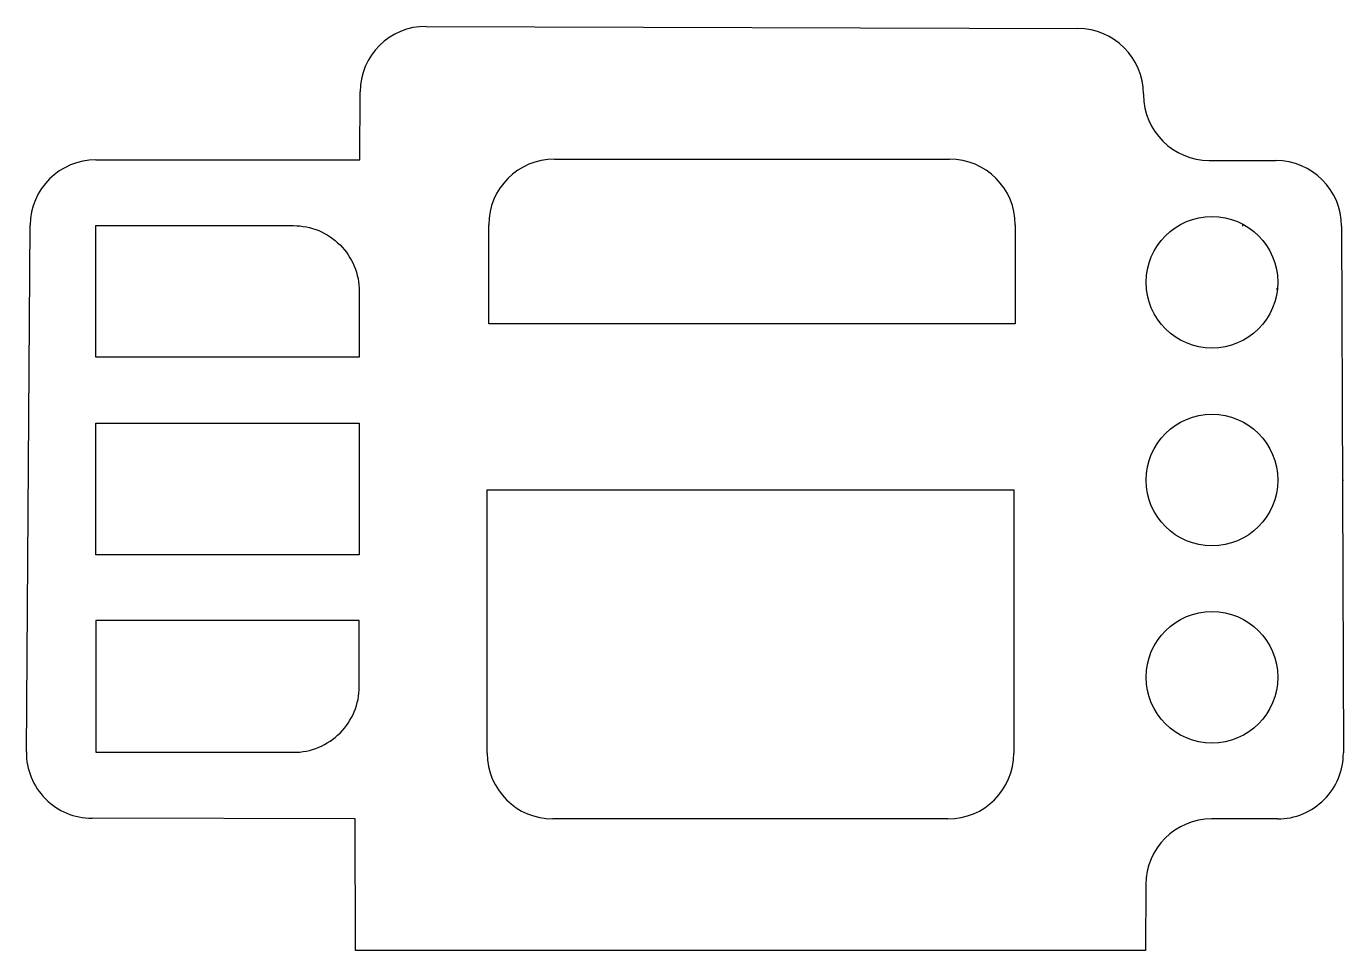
# Model space of a CAD drawing. Header units: inches. Extents: x -114 to 86, y -165 to -25.
import ezdxf

# ---------------------------------------------------------------- set-up
doc = ezdxf.new("R2010")
doc.units = ezdxf.units.IN
doc.header["$MEASUREMENT"] = 0

msp = doc.modelspace()

# ---------------------------------------------------------------- linework, layer by layer
for p, q in [((-53.6, -24.87), (45.43, -25.19)), ((-63.66, -45.14), (-63.63, -34.84)), ((55.39, -35.14), (55.39, -35.28)), ((-103.74, -45.14), (-63.66, -45.14)), ((-34.09, -45.03), (-4.09, -45.03)), ((-4.09, -45.03), (25.91, -45.03)), ((65.38, -45.24), (75.49, -45.25)), ((-114.32, -135.09), (-113.74, -55.07)), ((-103.74, -55.07), (-103.74, -55.14)), ((-103.74, -55.07), (-103.74, -55.07)), ((-44.09, -70.03), (-44.09, -55.03)), ((35.91, -55.03), (35.91, -70.03)), ((70.43, -54.9), (70.43, -55.24)), ((85.47, -55.22), (85.74, -135.23)), ((75.73, -64.81), (75.51, -64.81)), ((35.91, -70.03), (-44.09, -70.03)), ((85.6, -93.79), (85.78, -93.79)), ((-44.32, -135.26), (-44.32, -95.26)), ((-44.32, -95.26), (35.68, -95.26)), ((35.68, -95.26), (35.68, -135.26)), ((65.78, -113.74), (65.78, -113.79)), ((85.7, -123.74), (85.78, -123.74)), ((-64.39, -145.26), (-104.34, -145.16)), ((-64.32, -165.26), (-64.39, -145.26)), ((-4.32, -145.26), (-34.32, -145.26)), ((25.68, -145.26), (-4.32, -145.26)), ((75.74, -145.26), (65.73, -145.26)), ((55.73, -155.22), (55.68, -165.26)), ((55.68, -165.26), (-64.32, -165.26))]:
    msp.add_line(p, q)
for points in [[(-63.74, -65.14), (-63.74, -75.14), (-103.74, -75.14), (-103.74, -55.14), (-73.74, -55.14, -0.414214)], [(-63.74, -125.14), (-63.74, -115.14), (-103.74, -115.14), (-103.74, -135.14), (-73.74, -135.14, 0.414214)]]:
    msp.add_lwpolyline(points, format="xyb", close=True)
msp.add_lwpolyline([(-63.74, -85.14), (-63.74, -105.14), (-103.74, -105.14), (-103.74, -85.14)], close=True)
for centre in [(65.78, -63.75), (65.78, -93.79), (65.78, -123.74)]:
    msp.add_circle(centre, 10)
for centre, start, end in [((-53.63, -34.87), 89.8141, 179.8141), ((45.39, -35.19), 0.2742, 89.8141), ((65.39, -35.24), 180.2742, 269.9187), ((-103.74, -55.14), 90, 179.5827), ((-34.09, -55.03), 90, 180), ((25.91, -55.03), 0, 90), ((75.47, -55.25), 0.19, 89.9187), ((-104.32, -135.16), 179.5827, 269.8554), ((-34.32, -135.26), 180, 270), ((25.68, -135.26), 270, 0), ((75.74, -135.26), 270, 0.19), ((65.73, -155.26), 90, 179.7328)]:
    msp.add_arc(centre, 10, start, end)

doc.saveas('drawing.dxf')
